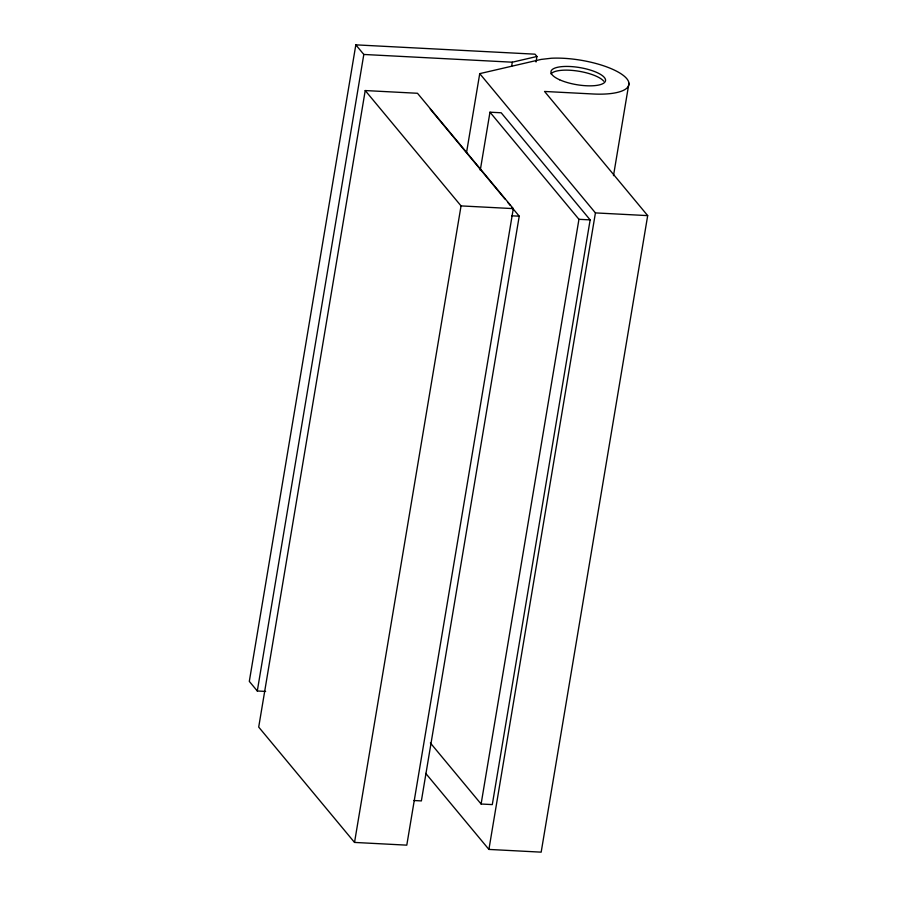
<?xml version="1.0" encoding="UTF-8"?>
<svg xmlns="http://www.w3.org/2000/svg" width="897" height="897" viewBox="0 0 897 897"><rect width="100%" height="100%" fill="white"/><g stroke="black" fill="none" stroke-linecap="round" stroke-linejoin="round"><path stroke-width="1.35" d="M536.014 61.983L536.933 56.489L535.004 54.179L355.829 44.85L249.31 681.384L257.293 690.993L265.624 691.419M257.293 690.993L363.812 54.459L355.829 44.85M365.225 90.552L258.706 727.086L354.528 842.429L406.79 845.153L513.308 208.62L417.486 93.277L365.225 90.552L461.047 205.906L513.308 208.62M466.575 152.344L479.738 73.632L541.138 59.415L551.363 58.238A51.376 16.135 9.5 0 1 624.424 76.312A51.376 16.135 9.5 0 1 593.074 93.983L544.546 91.46L647.69 215.616L541.171 852.15L488.91 849.425L425.727 773.371M354.528 842.429L461.047 205.906M480.265 170.251L489.975 112.192L501.176 112.775L590.148 219.888L492.296 804.598L481.106 804.015L430.381 742.963M511.615 66.311L512.31 62.196L536.933 56.489M512.109 207.622L519.228 216.188L421.377 800.909L413.909 800.516M481.106 804.015L578.946 219.305L489.975 112.192M488.91 849.425L595.429 212.903L479.738 73.632M613.492 175.655L628.954 83.197M363.812 54.459L512.31 62.196M595.429 212.903L647.69 215.616M511.761 215.807L519.228 216.188M578.946 219.305L590.148 219.888M430.246 109.086L504.989 199.056M507.657 202.262L510.326 205.48M551.005 73.857A27.661 8.69 9.5 0 1 576.681 70.908A27.661 8.69 9.5 0 1 603.759 81.201M559.616 79.766A27.661 8.69 9.5 0 0 604.87 82.12A27.661 8.69 9.5 0 0 570.268 66.524A27.661 8.69 9.5 0 0 559.616 79.766"/></g></svg>
